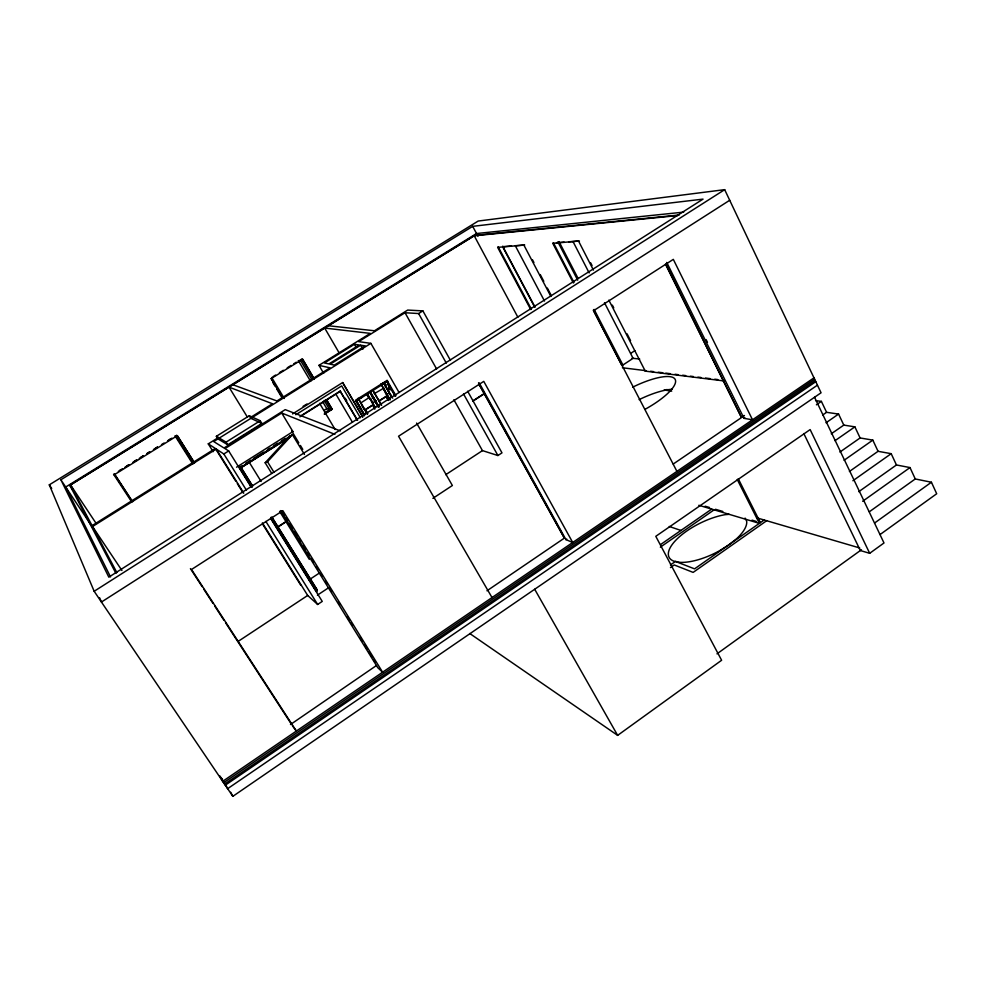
<?xml version="1.0" encoding="UTF-8"?>
<svg xmlns="http://www.w3.org/2000/svg" width="986" height="986" viewBox="0 0 986 986"><rect width="100%" height="100%" fill="white"/><g stroke="black" fill="none" stroke-linecap="round" stroke-linejoin="round"><path stroke-width="1.48" d="M358.078 403.693L356.464 400.846L355.847 401.351L387.609 381.212M382.445 384.441L380.744 385.279M356.414 401.019L363.859 413.997M384.01 388.04L374.261 393.685M271.557 473.157L265.16 462.767L290.106 435.615M265.16 462.767L267.514 461.768L292.386 434.629L304.452 454.435M358.719 399.367L367.149 414.095M389.926 388.077L388.459 387.399L389.84 389.581M356.501 400.982L364.771 415.131M381.483 384.873L389.79 399.687M360.839 398.122L362.047 397.198M716.97 653.854L861.468 549.732M469.767 633.517L617.643 735.371L721.616 660.263L655.789 536.322L810.147 429.588L869.689 553.306L883.998 542.966L814.547 397.247M880.116 534.511L936.7 493.752L931.425 482.24L915.267 478.962L869.332 511.783M874.619 522.987L931.425 482.24M862.651 501.282L910.004 467.574L915.267 478.962M858.769 491.694L896.447 464.973L910.004 467.574M852.89 480.749L891.196 453.683L896.447 464.973M849.414 471.481L878.058 451.305L891.196 453.683M844.078 460.277L872.82 440.113L878.058 451.305M764.162 519.992L694.575 568.86L675.459 561.453L670.455 564.953M766.664 520.731L693.133 572.398L674.214 564.953L670.443 567.591M839.924 452.056L860.1 437.957L872.82 440.113M835.031 440.668L854.874 426.852L860.1 437.957M660.706 544.469L711.695 509.109M660.349 547.156L714.123 509.836M831.272 433.791L843.794 425.102L854.874 426.852M826.022 422.772L838.581 414.071L843.794 425.102M822.78 414.946L826.588 412.321L838.581 414.071M232.832 796.343L821.067 392.785L724.673 189.657L478.198 221.049L49.3 484.841L94.163 591.28L232.832 796.343L230.699 792.276M816.408 404.802L821.387 401.376L826.588 412.321M815.792 381.681L225.289 785.189L221.751 778.385M817.443 385.156L227.643 788.677L224.82 783.241M479.245 382.95L565.939 539.625L566.74 539.071M666.746 262.424L744.011 418.347L744.837 417.781M813.98 377.848L222.688 781.343L219.853 775.896M814.646 379.24L223.637 782.736L220.79 777.276M224.574 784.141L815.299 380.633M665.513 264.31L741.349 417.201L743.838 415.5M290.476 724.525L376.492 665.488M486.973 590.787L564.411 538.097L478.518 382.913M673.228 464.036L744.442 415.562M395.411 396.298L386.869 381.644L387.634 381.237M317.406 595.162L328.917 587.533M262.375 522.9L307.681 595.458L317.652 604.467L322.249 601.411L270.62 518.389M388.78 385.736L389.877 387.338M388.841 387.387L389.211 388.04M389.618 387.215L389.211 385.809L389.84 387.375M390.074 388.373L390.419 388.965M390.357 388.201L391.085 389.273M389.716 388.915L389.384 388.324L389.877 389.864M389.729 389.125L391.319 389.667M390.505 389.174L391.306 389.519M608.855 300.138L645.275 371.13L645.966 370.674L622.4 367.753M238.698 641.036L307.681 595.458M270.854 518.192L316.136 591.045L317.344 590.244L272.062 517.367M383.862 382.938L385.243 385.292L388.509 384.417L387.005 381.656L395.066 395.879M387.486 382.543L386.993 382.001M385.846 382.248L386.685 382.026M385.119 385.637L391.565 396.865L383.862 383.344L392.711 398.159M593.252 310.233L621.55 364.857L622.905 365.017L633.086 358.337L604.492 302.739M309.321 579.669L319.415 573.026M432.891 498.337L452.377 485.506L416.585 423.068M453.88 399.749L482.45 450.614L497.918 455.532L501.985 452.857L467.66 391.245M445.721 474.697L482.45 450.614M631.04 353.161L634.861 350.659M278.089 526.697L285.841 521.693M472.935 400.871L483.251 394.203M277.251 527.461L286.26 521.643M472.898 401.105L484.471 393.636M729.714 200.269L101.435 602.039L99.623 597.812M379.092 400.821L386.081 396.384L388.509 400.452L386.339 396.458L379.018 401.105M94.163 591.28L724.673 189.657M360.913 402.88L368.579 397.937L366.607 393.956M389.581 386.031L390.259 387.202M370.194 399.318L371.229 399.404L370.305 399.244M372.388 397.925L373.09 397.592L372.486 398.036M384.281 390.456L386.339 394.831L388.274 393.599M359.668 406.774L359.496 406.442M385.119 390.419L384.343 390.518L384.934 390.715M372.363 403.052L376.134 400.673M324.295 410.275L326.822 408.685L329.632 409.634L324.209 400.464M236.541 467.204L292.928 431.609L281.713 413.023L224.968 448.605L228.678 450.935L251.27 487.257M324.542 412.851L330.976 408.82L325.553 399.638M251.442 486.973L239.315 467.463L241.866 465.848M245.711 463.42L250.826 460.191M253.377 458.576L263.607 452.106M267.452 449.69L270.004 448.075M273.849 445.647L277.682 443.219M281.515 440.804L285.348 438.376M324.295 414.009L332.171 409.215L324.48 414.083M239.315 467.463L239.955 467.894L292.509 434.678M252.33 485.901L241.015 467.697L285.767 439.411M241.015 467.697L289.983 437.168M356.858 400.242L357.4 399.922L357.006 400.501M380.571 385.292L382.186 384.367L380.781 385.366M383.998 383.086L383.628 383.714M359.04 399.194L359.656 398.492L357.918 400.045M362.17 397.087L360.383 398.159L360.038 397.568M383.418 383.727L385.353 382.211L384.823 382.975M386.401 382.013L385.723 381.989M295.825 414.736L341.698 385.896L360.371 417.756M300.792 415.882L340.145 391.109L357.61 420.282M299.892 416.831L340.552 391.22M573.347 282.945L552.789 243.345L579.448 240.991M246.488 490.301L223.834 453.979L216.267 449.061L92.536 526.536L121.931 570.487M217.869 438.832L227.754 444.809L261.857 423.438L260.218 420.739L249.285 415.747L216.353 436.305L217.968 438.893M552.789 243.345L553.479 242.901L574.025 282.514M223.834 453.979L228.678 450.935M303.059 406.331L307.028 403.964M292.534 413.935L342.66 382.556L362.774 416.93M360.605 345.199L330.174 364.191L334.39 365.091L365.165 345.876L360.605 345.199L362.922 349.204M530.764 309.604L497.647 247.375L524.725 245.033L515.912 245.674M213.149 451.674L208.268 443.86L218.535 437.439M250.641 417.386L272.469 403.755L229.023 387.128L247.437 417.189M399.071 392.514L370.884 343.362L213.703 441.555L224.007 448.001L285.213 409.634L340.367 430.919M370.884 343.362L358.633 341.637L405.024 312.735L418.619 313.548L422.883 310.886L450.491 360.445M92.068 525.637L215.355 448.457L208.268 443.86M216.353 436.305L226.077 442.122L260.218 420.739M497.647 247.375L498.275 246.981L531.38 309.21M323.63 373.287L318.959 365.35L370.292 333.379L324.702 328.067L339.283 353.124M354.405 344.274L324.419 362.959L328.93 363.92L359.261 344.989L354.405 344.274L355.946 346.924M119.996 470.273L122.572 468.683M126.43 466.292L129.006 464.689M134.145 461.497L136.721 459.907M140.579 457.516L143.155 455.914M147.013 453.523L149.589 451.933M153.446 449.542L157.304 447.151M167.608 440.767L170.171 439.177M118.32 471.382L120.933 469.767M124.852 467.339L128.784 464.899M132.703 462.471L136.623 460.043M139.248 458.416L143.167 455.988M147.087 453.56L149.699 451.933M154.938 448.692L157.55 447.065M161.47 444.637L164.095 443.022M169.321 439.768L171.934 438.154M194.525 462.927L177.32 435.689L114.068 474.895M272.986 376.677L275.575 375.074M279.408 372.671L283.339 370.268M287.222 367.852L291.092 365.412M293.692 363.846L296.293 362.195M283.031 398.307L271.162 378.562L302.591 359.212L314.263 378.957M115.954 573.408L69.796 485.26L474.586 235.432L679.218 214.985M116.841 572.533L70.561 484.927L474.229 235.79L677.789 215.564M60.873 479.775L472.688 226.349L703.043 199.123L108.817 577.155L60.873 479.775L92.117 526.672M359.348 406.688L359.828 406.935M359.693 407.169L359.989 407.785M360.987 408.759L360.482 408.216L361.049 408.87M358.793 405.012L359.57 406.442M386.968 381.681L386.339 381.656M683.705 212.126L476.521 233.534L65.705 487.022L110.518 576.896M729.135 514.322L725.104 514.68A42.94 16.725 -26.3 0 0 678.898 537.234A42.94 16.725 -26.3 0 0 673.783 561.133L680.155 562.353A42.94 16.725 -26.3 0 0 719.04 551.026L728.605 545.098L736.628 538.689A42.94 16.725 -26.3 0 0 746.648 521.163L745.071 518.081M387.079 380.411L355.465 400.279L364.327 415.845M502.687 246.66L511.5 246.007M556.523 242.679L564.165 242.112M568.749 241.78L577.919 241.102M422.883 310.886L407.699 310.072L374.47 330.766L328.449 325.762M632.051 358.214L639.692 359.04M650.55 371.241L653.607 371.623M658.192 372.19L662.777 372.757M665.833 373.139L670.418 373.706M675.003 374.273L678.06 374.655M682.645 375.222L685.701 375.604M690.286 376.171L693.343 376.541M697.928 377.12L700.984 377.49M705.569 378.057L710.154 378.636M714.739 379.203L717.796 379.573M645.275 371.13L724.365 380.99M815.57 400.599L821.387 401.376M666.647 389.544L671.195 390.209M664.157 390.012L671.712 391.134M741.349 417.201L666.018 264.285M744.011 418.347L752.515 419.789L673.315 259.367L593.683 310.627L676.926 471.382M358.46 399.564L357.918 400.008M302.591 359.212L314.09 378.907M318.959 365.35L330.014 367.827L276.943 400.969L232.893 384.737M342.66 382.556L362.626 416.881M756.644 517.798L859.767 547.982M869.689 553.306L860.347 550.545L803.824 433.569M705.15 506.212L709.563 507.519M715.466 509.281L722.837 511.463M752.035 520.152L756.213 521.397M698.84 505.276L759.38 523.356L737.245 479.492M271.162 378.562L283.192 398.356M669.272 526.475L680.932 530.456M281.713 413.023L334.907 434.358M564.411 538.097L478.876 384.17M565.939 539.625L572.706 542.485L483.769 381.372L398.541 436.231L492.014 597.553M291.733 431.079L292.928 431.609M261.857 423.438L250.752 418.286L249.285 415.747M387.067 380.411L395.953 395.719M360.593 408.303L360.358 408.475M177.32 435.689L194.415 462.841M317.344 590.244L271.717 517.095M316.136 591.045L316.937 591.748L270.756 517.428M292.485 725.869L296.355 731.07L191.506 569.489L282.859 510.686L382.617 672.205L377.811 667.744L280.677 510.612M49.3 484.841L51.703 488.44M70.561 484.927L96.135 523.418M69.796 485.26L73.21 490.387M114.388 473.822L132.617 501.738M114.869 474.87L131.606 500.531M113.563 474.266L131.545 501.677M190.421 568.614L202.142 586.658M203.806 589.234L213.013 603.42M214.689 605.996L223.884 620.169M225.56 622.745L291.646 724.574M175.865 435.726L192.997 462.841M174.99 435.812L192.812 463.999M176.605 435.183L193.774 462.348M265.887 521.434L317.652 604.467M216.267 449.061L243.776 493.111M216.168 449.764L235.691 481.032M237.318 483.633L243.012 492.753M262.547 524.022L300.779 585.253M226.077 442.122L227.754 444.809M241.348 467.906L252.662 486.135M239.955 467.894L252.108 487.441M249.076 462.003L261.117 481.476M279.593 511.327L309.296 559.358M281.885 511.007L284.288 514.914M285.903 517.514L287.518 520.127M289.933 524.034L292.337 527.941M294.752 531.848L297.168 535.755M298.783 538.356L300.385 540.969M303.614 546.17L305.216 548.783M307.632 552.69L309.247 555.291M311.662 559.198L313.265 561.798M316.494 567.012L318.096 569.625M320.512 573.532L322.126 576.132M325.343 581.346L326.945 583.946M329.361 587.853L331.777 591.76M338.223 602.187L339.825 604.788M347.072 616.509L349.488 620.416M351.102 623.016L352.705 625.629M359.952 637.35L362.367 641.257M364.783 645.164L367.199 649.071M368.801 651.672L372.018 656.886M373.632 659.486L375.247 662.099M267.514 461.768L273.898 472.171M292.522 432.386L298.832 442.837M300.41 445.45L302.776 449.37M271.692 377.478L284.301 398.467M272.678 382.248L275.045 386.179M276.622 388.804L282.156 397.999M319.587 403.311L335.154 429.539M326.723 400.008L332.171 409.215M326.539 399.946L331.986 409.153M301.494 358.966L313.129 378.649M300.151 359.841L311.798 379.499M298.302 360.556L310.639 381.372M322.964 402.177L326.822 408.685M345.186 398.159L346.727 400.797M340.145 391.109L357.178 420.147M336.09 394.474L352.458 422.279M367.716 413.689L365.362 409.547L372.461 405.209M367.605 413.763L365.301 409.831L372.659 405.16L374.84 409.153M358.177 398.221L367.174 413.652M361.455 404.864L363.933 409.067M370.588 392.194L379.08 406.836M371.007 393.426L378.723 406.725M370.132 392.477L378.624 407.119M370.551 393.722L378.267 407.021M370.884 399.453L372.005 401.364M367.556 394.104L375.284 407.428M367.199 394.018L374.926 407.317M373.152 390.555L381.644 405.209M373.571 391.799L381.274 405.098M382.506 383.344L382.864 383.948L382.321 383.468M380.953 383.813L390.16 399.786M534.683 589.246L617.643 735.371M405.024 312.735L436.601 368.961M418.619 313.548L446.301 363.107M463.506 393.919L497.918 455.532M474.229 235.79L517.884 317.233M472.688 226.349L477.976 236.233M502.687 246.229L535.004 307.077M503.106 247.572L534.708 307.09M515.234 245.613L544.494 301.038M532.489 259.811L533.907 262.498M540.266 274.589L543.791 281.306M547.329 288.023L550.854 294.728M524.059 245.44L550.915 296.49M559.013 241.595L577.969 278.212M594.114 309.407L622.905 365.017M557.891 241.94L577.697 280.184M590.651 262.831L592.056 265.554M612.355 305.142L613.76 307.878M627.059 333.81L630.559 340.638M578.733 241.434L593.436 270.102M573.1 241.718L589.147 272.9M738.28 478.777L760.391 522.642M706.112 339.603L707.467 342.339M632.667 387.178A44.37 12.719 -27.4 0 1 675.139 379.351A44.37 12.719 -27.4 0 1 644.98 409.35M639.125 399.638A44.234 13.101 -27.3 0 1 672.181 389.285M373.595 397.74L372.991 398.184L373.62 397.777"/></g></svg>
